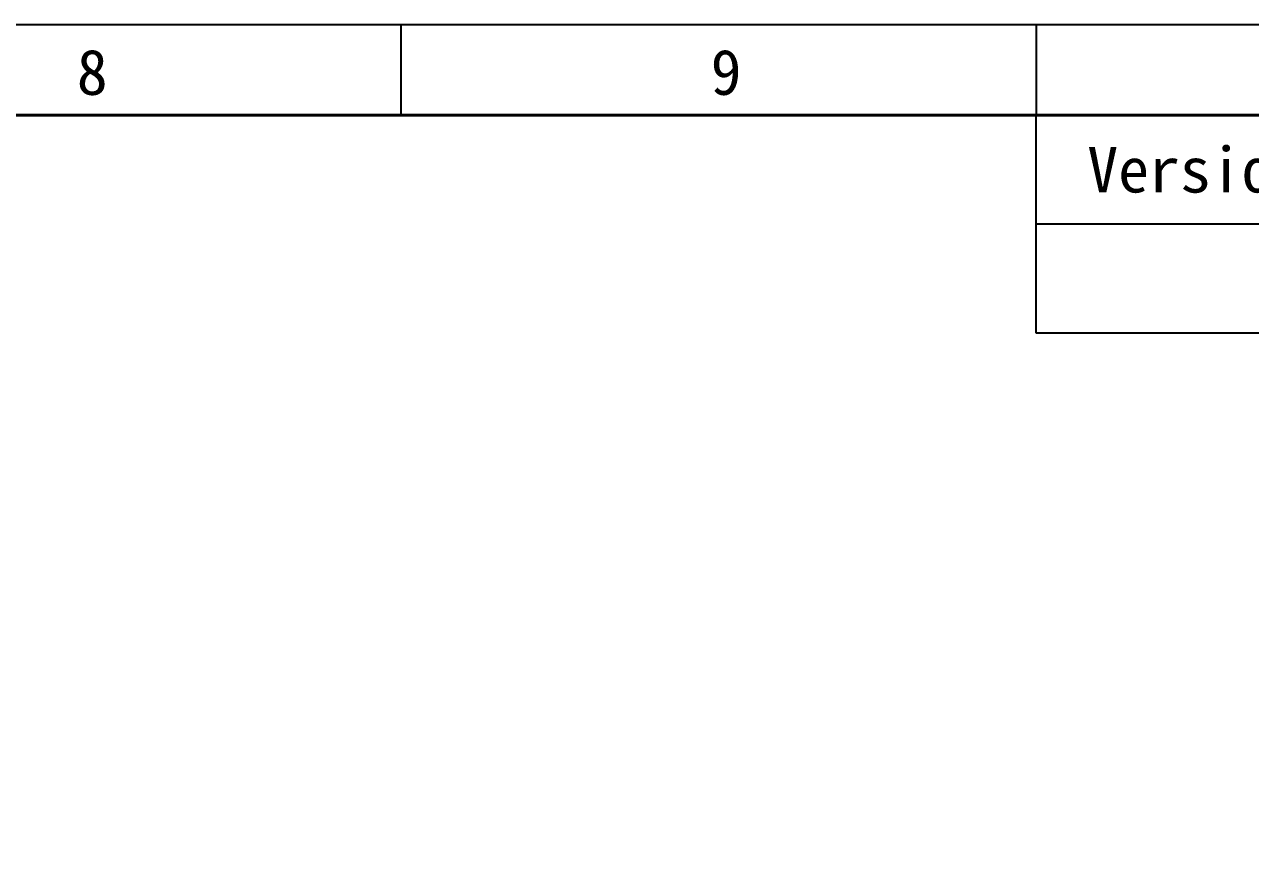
# Model space of a CAD drawing. Extents: x 61367 to 140945, y -1257 to 25588.
# Drawn here: x 84803 to 90907, y 21506 to 25588 of the extents above; entities that cross this region are included whole.
import ezdxf
from ezdxf.enums import TextEntityAlignment as Align

# ---------------------------------------------------------------- set-up
doc = ezdxf.new("R2010")
doc.units = 0
doc.header["$MEASUREMENT"] = 0
doc.layers.get('0').update_dxf_attribs({"linetype": 'CONTINUOUS'})
doc.layers.add('FORM', color=7, linetype='CONTINUOUS')
doc.styles.add('KEHUA', font='STFANGSO.TTF')

# ---------------------------------------------------------------- blocks, each defined once
blk = doc.blocks.new('WET5Y56YRFTWEDFWRW536T4TE4RWEFWE')
at = {"layer": 'FORM', "color": 4}
for p, q in [((169009.5, -36495.1), (169009.5, -36823.5)), ((171308.1, -36495.1), (171308.1, -36823.5))]:
    blk.add_line(p, q, dxfattribs=at)
at = {"layer": 'FORM', "color": 8}
for p, q in [((171308.1, -37611.5), (171308.1, -36823.5)), ((177875.4, -37217.5), (171308.1, -37217.5)), ((177875.4, -37611.5), (171308.1, -37611.5))]:
    blk.add_line(p, q, dxfattribs=at)
at = {"layer": 'FORM', "color": 6}
blk.add_lwpolyline([(150620.8, -36495.1), (178203.8, -36495.1), (178203.8, -56000.2), (150620.8, -56000.2)], close=True, dxfattribs=at)
at = {"layer": 'FORM', "color": 8, "lineweight": 40}
blk.add_lwpolyline([(150949.1, -55671.9), (177875.4, -55671.9), (177875.4, -36823.5), (150949.1, -36823.5)], close=True, dxfattribs=at)
at = {"layer": 'FORM', "color": 4, "style": 'KEHUA'}
for s, p in [('8', (167837.8, -36749.5)), ('9', (170131, -36749.5))]:
    blk.add_text(s, height=164.2, dxfattribs=at).set_placement(p)
at = {"layer": 'FORM', "color": 8, "style": 'KEHUA'}
blk.add_text('Version', height=164.18, dxfattribs=at).set_placement((171493.5, -37020.5), align=Align.MIDDLE_LEFT)

msp = doc.modelspace()

# ---------------------------------------------------------------- block references
at = {"lineweight": -3, "xscale": 1.37632111327427, "yscale": 1.37632111327427, "zscale": 1.37632111327427}
msp.add_blockref('WET5Y56YRFTWEDFWRW536T4TE4RWEFWE', (-145935.765, 75817.136), dxfattribs=at)

doc.saveas('drawing.dxf')
